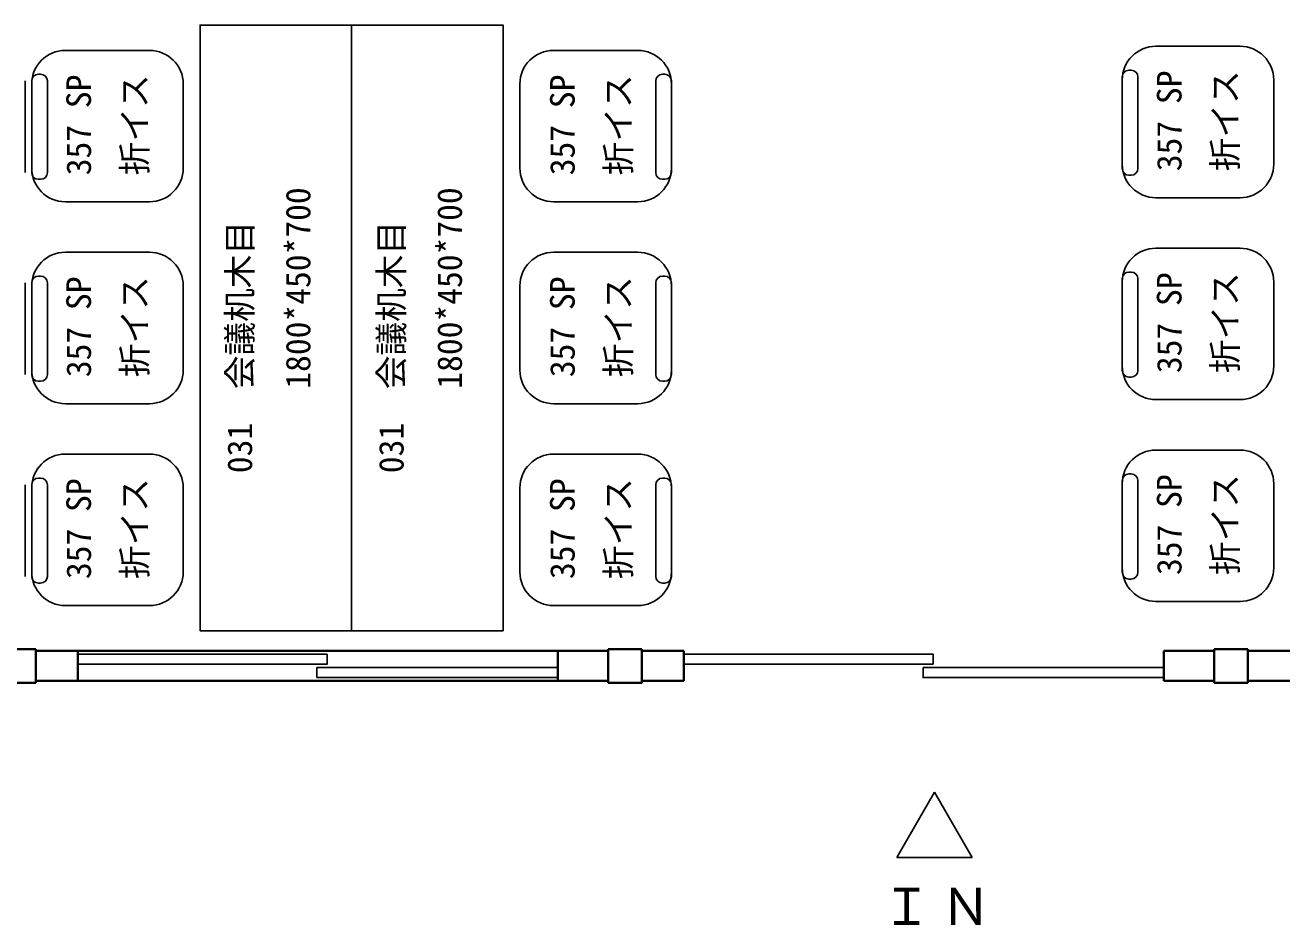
# Model space of a CAD drawing. Units: millimetres at full size, sheet at 1:50; details may follow other scales. Extents: x -10220 to 10872, y -9583 to 9014.
# Drawn here: x 2287 to 6020, y -9350 to -6676 of the extents above; entities that cross this region are included whole.
import ezdxf
from ezdxf.enums import TextEntityAlignment as Align

# ---------------------------------------------------------------- set-up
doc = ezdxf.new("R2010")
doc.units = ezdxf.units.MM
doc.header["$LTSCALE"] = 50
doc.layers.add('0-0', color=2, linetype='Continuous', lineweight=40)
doc.layers.add('0-2', color=7, linetype='Continuous', lineweight=25)
doc.styles.add('ＭＳ ゴシック', font='')
doc.styles.get('ＭＳ ゴシック').set_extended_font_data('MS Gothic')

msp = doc.modelspace()

# ---------------------------------------------------------------- linework, layer by layer
at = {"layer": '0-0'}
for p, q in [((2218.96, -8530.48), (2318.96, -8530.48)), ((2318.96, -8535.48), (2318.96, -8530.48)), ((4018.96, -8535.48), (2318.96, -8535.48)), ((2443.96, -8535.48), (2443.96, -8625.48)), ((3868.96, -8535.48), (3868.96, -8625.48)), ((4018.96, -8535.48), (4018.96, -8530.48)), ((4018.96, -8530.48), (4118.96, -8530.48)), ((4118.96, -8535.48), (4118.96, -8530.48)), ((4243.96, -8535.48), (4118.96, -8535.48)), ((4243.96, -8535.48), (4243.96, -8625.48)), ((5818.96, -8535.48), (5668.96, -8535.48)), ((5668.96, -8535.48), (5668.96, -8625.48)), ((5818.96, -8535.48), (5818.96, -8530.48)), ((5818.96, -8530.48), (5918.96, -8530.48)), ((5918.96, -8535.48), (5918.96, -8530.48)), ((7618.96, -8535.48), (5918.96, -8535.48)), ((2318.96, -8630.48), (2218.96, -8630.48)), ((4018.96, -8625.48), (2318.96, -8625.48)), ((4243.96, -8625.48), (4118.96, -8625.48)), ((5818.96, -8625.48), (5668.96, -8625.48)), ((5918.96, -8630.48), (5818.96, -8630.48)), ((7618.96, -8625.48), (5918.96, -8625.48))]:
    msp.add_line(p, q, dxfattribs=at)
at = {"layer": '0-0', "color": 7, "lineweight": 25}
for p, q in [((2443.96, -8545.48), (3183.96, -8545.48)), ((4243.96, -8545.48), (4983.96, -8545.48)), ((4983.96, -8575.48), (4983.96, -8545.48)), ((4243.96, -8575.48), (4983.96, -8575.48)), ((3153.96, -8615.48), (3868.96, -8615.48)), ((4953.96, -8585.48), (5668.96, -8585.48))]:
    msp.add_line(p, q, dxfattribs=at)
at = {"layer": '0-0'}
for points in [[(2318.96, -8535.48), (2318.96, -8625.48), (2318.96, -8630.48)], [(4018.96, -8535.48), (4018.96, -8625.48), (4018.96, -8630.48)], [(4118.96, -8535.48), (4118.96, -8625.48), (4118.96, -8630.48), (4018.96, -8630.48)], [(5818.96, -8535.48), (5818.96, -8625.48), (5818.96, -8630.48)], [(5918.96, -8535.48), (5918.96, -8625.48), (5918.96, -8630.48)]]:
    msp.add_lwpolyline(points, dxfattribs=at)
at = {"layer": '0-0', "color": 7, "lineweight": 25}
for points in [[(2443.96, -8575.48), (3183.96, -8575.48), (3183.96, -8545.48)], [(3153.96, -8615.48), (3153.96, -8585.48), (3868.96, -8585.48)], [(4953.96, -8585.48), (4953.96, -8615.48), (5668.96, -8615.48)]]:
    msp.add_lwpolyline(points, dxfattribs=at)
at = {"layer": '0-2'}
for p, q in [((2406.65, -6751.31), (2656.66, -6751.31)), ((4106.65, -6751.31), (3856.65, -6751.31)), ((5645.49, -6739.24), (5895.49, -6739.24)), ((2326.65, -6822.29), (2333.22, -6822.29)), ((4186.65, -6822.29), (4180.08, -6822.29)), ((5545.49, -6830.21), (5545.49, -7102.48)), ((5565.49, -6810.21), (5572.06, -6810.21)), ((5592.06, -6830.21), (5592.06, -7102.48)), ((2287.24, -6842.29), (2287.24, -7114.56)), ((2306.65, -6842.29), (2306.65, -7114.56)), ((2353.22, -6842.29), (2353.22, -7114.56)), ((2756.66, -6851.31), (2756.66, -7101.31)), ((3756.65, -6851.31), (3756.65, -7101.31)), ((4160.08, -6842.29), (4160.08, -7114.56)), ((4206.65, -6842.29), (4206.65, -7114.56)), ((5995.49, -6839.24), (5995.49, -7089.24)), ((5572.06, -7122.48), (5565.49, -7122.48)), ((2333.22, -7134.56), (2326.65, -7134.56)), ((4180.08, -7134.56), (4186.65, -7134.56)), ((2656.66, -7201.31), (2406.65, -7201.31)), ((3856.65, -7201.31), (4106.65, -7201.31)), ((5895.49, -7189.24), (5645.49, -7189.24)), ((2406.65, -7351.32), (2656.66, -7351.32)), ((4106.65, -7351.32), (3856.65, -7351.32)), ((5645.49, -7339.24), (5895.49, -7339.24)), ((2326.65, -7422.29), (2333.22, -7422.29)), ((4186.65, -7422.29), (4180.08, -7422.29)), ((5565.49, -7410.21), (5572.06, -7410.21)), ((2287.24, -7442.29), (2287.24, -7714.56)), ((2306.65, -7442.29), (2306.65, -7714.56)), ((2353.22, -7442.29), (2353.22, -7714.56)), ((2756.66, -7451.32), (2756.66, -7701.32)), ((3756.65, -7451.32), (3756.65, -7701.32)), ((4160.08, -7442.29), (4160.08, -7714.56)), ((4206.65, -7442.29), (4206.65, -7714.56)), ((5545.49, -7430.21), (5545.49, -7702.48)), ((5592.06, -7430.21), (5592.06, -7702.48)), ((5995.49, -7439.24), (5995.49, -7689.24)), ((5572.06, -7722.48), (5565.49, -7722.48)), ((2333.22, -7734.56), (2326.65, -7734.56)), ((4180.08, -7734.56), (4186.65, -7734.56)), ((5895.49, -7789.24), (5645.49, -7789.24)), ((2656.66, -7801.31), (2406.65, -7801.31)), ((3856.65, -7801.31), (4106.65, -7801.31)), ((5645.49, -7939.24), (5895.49, -7939.24)), ((2406.65, -7951.31), (2656.66, -7951.31)), ((4106.65, -7951.31), (3856.65, -7951.31)), ((2326.65, -8022.29), (2333.22, -8022.29)), ((4186.65, -8022.29), (4180.08, -8022.29)), ((5565.49, -8010.21), (5572.06, -8010.21)), ((2287.24, -8042.29), (2287.24, -8314.56)), ((2306.65, -8042.29), (2306.65, -8314.56)), ((2353.22, -8042.29), (2353.22, -8314.56)), ((2756.66, -8051.32), (2756.66, -8301.32)), ((3756.65, -8051.32), (3756.65, -8301.32)), ((4160.08, -8042.29), (4160.08, -8314.56)), ((4206.65, -8042.29), (4206.65, -8314.56)), ((5545.49, -8030.21), (5545.49, -8302.48)), ((5592.06, -8030.21), (5592.06, -8302.48)), ((5995.49, -8039.24), (5995.49, -8289.24)), ((5572.06, -8322.48), (5565.49, -8322.48)), ((2333.22, -8334.56), (2326.65, -8334.56)), ((4180.08, -8334.56), (4186.65, -8334.56)), ((5895.49, -8389.24), (5645.49, -8389.24)), ((2656.66, -8401.31), (2406.65, -8401.31)), ((3856.65, -8401.31), (4106.65, -8401.31)), ((4988.06, -8955.76), (4876.13, -9149.62)), ((4988.06, -8955.76), (5099.98, -9149.62)), ((4876.13, -9149.62), (5099.98, -9149.62))]:
    msp.add_line(p, q, dxfattribs=at)
for points in [[(3256.65, -8476.31), (2806.65, -8476.31), (2806.65, -6676.31), (3256.65, -6676.31)], [(3706.65, -8476.31), (3256.65, -8476.31), (3256.65, -6676.31), (3706.65, -6676.31)]]:
    msp.add_lwpolyline(points, close=True, dxfattribs=at)
for centre, radius, start, end in [((2406.65, -6851.31), 100, 90, 180), ((2656.66, -6851.31), 100, 0, 90), ((3856.65, -6851.31), 100, 90, 180), ((4106.65, -6851.31), 100, 0, 90), ((5645.49, -6839.24), 100, 90, 180), ((5895.49, -6839.24), 100, 0, 90), ((2326.65, -6842.29), 20, 90, 180), ((2333.22, -6842.29), 20, 0, 90), ((4180.08, -6842.29), 20, 90, 180), ((4186.65, -6842.29), 20, 0, 90), ((5565.49, -6830.21), 20, 90, 180), ((5572.06, -6830.21), 20, 0, 90), ((5645.49, -7089.24), 100, 180, 270), ((5895.49, -7089.24), 100, 270, 0), ((2406.65, -7101.31), 100, 180, 270), ((2326.65, -7114.56), 20, 180, 270), ((2333.22, -7114.56), 20, 270, 0), ((2656.66, -7101.31), 100, 270, 0), ((3856.65, -7101.31), 100, 180, 270), ((4106.65, -7101.31), 100, 270, 0), ((4180.08, -7114.56), 20, 180, 270), ((4186.65, -7114.56), 20, 270, 0), ((5565.49, -7102.48), 20, 180, 270), ((5572.06, -7102.48), 20, 270, 0), ((2406.65, -7451.32), 100, 90, 180), ((2656.66, -7451.32), 100, 0, 90), ((3856.65, -7451.32), 100, 90, 180), ((4106.65, -7451.32), 100, 0, 90), ((5645.49, -7439.24), 100, 90, 180), ((5895.49, -7439.24), 100, 0, 90), ((2326.65, -7442.29), 20, 90, 180), ((2333.22, -7442.29), 20, 0, 90), ((4180.08, -7442.29), 20, 90, 180), ((4186.65, -7442.29), 20, 0, 90), ((5565.49, -7430.21), 20, 90, 180), ((5572.06, -7430.21), 20, 0, 90), ((2406.65, -7701.32), 100, 180, 270), ((2326.65, -7714.56), 20, 180, 270), ((2333.22, -7714.56), 20, 270, 0), ((2656.66, -7701.32), 100, 270, 0), ((3856.65, -7701.32), 100, 180, 270), ((4106.65, -7701.32), 100, 270, 0), ((4180.08, -7714.56), 20, 180, 270), ((4186.65, -7714.56), 20, 270, 0), ((5645.49, -7689.24), 100, 180, 270), ((5565.49, -7702.48), 20, 180, 270), ((5572.06, -7702.48), 20, 270, 0), ((5895.49, -7689.24), 100, 270, 0), ((5645.49, -8039.24), 100, 90, 180), ((5895.49, -8039.24), 100, 0, 90), ((2406.65, -8051.32), 100, 90, 180), ((2656.66, -8051.32), 100, 0, 90), ((3856.65, -8051.32), 100, 90, 180), ((4106.65, -8051.32), 100, 0, 90), ((2326.65, -8042.29), 20, 90, 180), ((2333.22, -8042.29), 20, 0, 90), ((4180.08, -8042.29), 20, 90, 180), ((4186.65, -8042.29), 20, 0, 90), ((5565.49, -8030.21), 20, 90, 180), ((5572.06, -8030.21), 20, 0, 90), ((2406.65, -8301.32), 100, 180, 270), ((2326.65, -8314.56), 20, 180, 270), ((2333.22, -8314.56), 20, 270, 0), ((2656.66, -8301.32), 100, 270, 0), ((3856.65, -8301.32), 100, 180, 270), ((4106.65, -8301.32), 100, 270, 0), ((4180.08, -8314.56), 20, 180, 270), ((4186.65, -8314.56), 20, 270, 0), ((5645.49, -8289.24), 100, 180, 270), ((5565.49, -8302.48), 20, 180, 270), ((5572.06, -8302.48), 20, 270, 0), ((5895.49, -8289.24), 100, 270, 0)]:
    msp.add_arc(centre, radius, start, end, dxfattribs=at)

# ---------------------------------------------------------------- texts
at = {"layer": '0-2', "color": 4, "style": 'ＭＳ ゴシック'}
for s, p in [('357 SP', (2504.91, -7122.53)), ('357 SP', (3941.51, -7122.53)), ('357 SP', (5743.75, -7110.46)), ('折イス', (5909.69, -7110.46)), ('折イス', (2670.85, -7122.53)), ('折イス', (4107.45, -7122.53)), ('1800*450*700', (3156.48, -7756.79)), ('1800*450*700', (3606.48, -7756.79)), ('031\u3000会議机木目', (2983.3, -8007.9)), ('031\u3000会議机木目', (3433.3, -8007.9)), ('357 SP', (2504.91, -7722.53)), ('357 SP', (3941.51, -7722.53)), ('357 SP', (5743.75, -7710.46)), ('折イス', (5909.69, -7710.46)), ('折イス', (2670.85, -7722.53)), ('折イス', (4107.45, -7722.53)), ('357 SP', (5743.75, -8310.46)), ('折イス', (5909.69, -8310.46)), ('357 SP', (2504.91, -8322.53)), ('折イス', (2670.85, -8322.53)), ('357 SP', (3941.51, -8322.53)), ('折イス', (4107.45, -8322.53))]:
    msp.add_text(s, height=73.31, rotation=90, dxfattribs=at).set_placement(p, align=Align.BOTTOM_LEFT)
at = {"layer": '0-2', "insert": (4830.01, -9350.26), "char_height": 110, "attachment_point": 7, "style": 'ＭＳ ゴシック'}
msp.add_mtext('\\T1.17;ＩＮ', dxfattribs=at)

doc.saveas('drawing.dxf')
